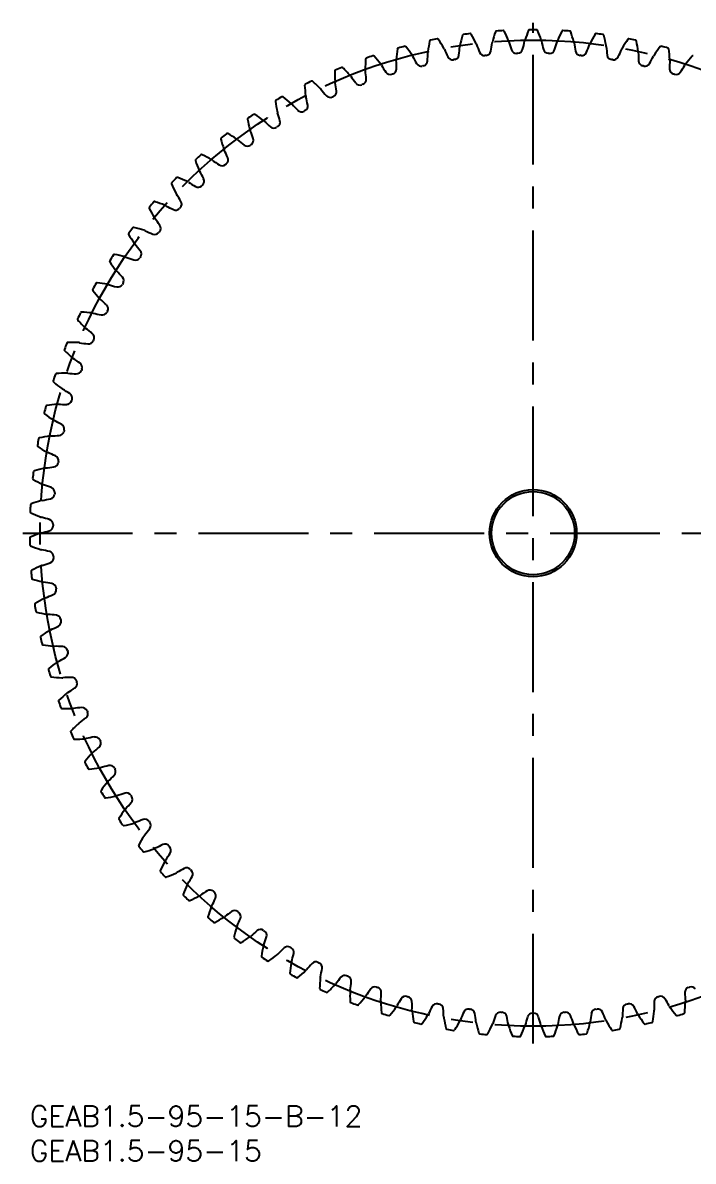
# Model space of a CAD drawing. Extents: x -1 to 194, y -8 to 156.
# Drawn here: x -1 to 95.9, y -8 to 156.5 of the extents above; entities that cross this region are included whole.
import ezdxf

# ---------------------------------------------------------------- set-up
doc = ezdxf.new("R2010")
doc.units = 0
doc.header["$LTSCALE"] = 0.5
doc.linetypes.add('CENTER', pattern=[50.8, 31.75, -6.35, 6.35, -6.35])
for name, color, linetype in [('MSM_CENTER', 1, 'CENTER'), ('MSM_CONTINUOUS', 7, 'CONTINUOUS'), ('MSM_PART_NUMBER', 7, 'CONTINUOUS')]:
    doc.layers.add(name, color=color, linetype=linetype)
doc.styles.get("Standard").update_dxf_attribs({"font": 'txt.shx', "height": 2, "bigfont": 'bigfont.shx'})

# ---------------------------------------------------------------- blocks, each defined once
blk = doc.blocks.new('*U3')
at = {"layer": 'MSM_PART_NUMBER'}
blk.add_text('GEAB1.5-95-15-B-12', height=3, dxfattribs=at).set_placement((0, -3))
blk = doc.blocks.new('*U4')
at = {"layer": 'MSM_PART_NUMBER'}
blk.add_text('GEAB1.5-95-15', height=3, dxfattribs=at).set_placement((0, -8))

msp = doc.modelspace()

# ---------------------------------------------------------------- linework, layer by layer
at = {"layer": 'MSM_CENTER'}
for p, q in [((72.75, 9), (72.75, 156.5)), ((-1, 82.75), (146.5, 82.75))]:
    msp.add_line(p, q, dxfattribs=at)
msp.add_circle((72.75, 82.75), 71.25, dxfattribs=at)
at = {"layer": 'MSM_CONTINUOUS'}
for radius in [6.3, 6]:
    msp.add_circle((72.75, 82.75), radius, dxfattribs=at)
for centre, radius, start, end in [((85.46, 148.49), 23.75, 164.8697, 168.5263), ((62.68, 154.65), 0.15, 97.9732, 164.8697), ((72.75, 82.75), 72.75, 97.1847, 97.9732), ((63.67, 154.78), 0.15, 30.2882, 97.1847), ((43.29, 142.88), 23.75, 26.6316, 30.2882), ((89.78, 147.5), 23.75, 161.0802, 164.7368), ((67.45, 155.16), 0.15, 94.1837, 161.0802), ((72.75, 82.75), 72.75, 93.3952, 94.1837), ((68.45, 155.22), 0.15, 26.4987, 93.3952), ((47.33, 144.69), 23.75, 22.8421, 26.4987), ((94.02, 146.24), 23.75, 157.2908, 160.9474), ((72.25, 155.35), 0.15, 90.3942, 157.2908), ((72.75, 82.75), 72.75, 89.6058, 90.3942), ((73.25, 155.35), 0.15, 22.7092, 89.6058), ((51.48, 146.24), 23.75, 19.0526, 22.7092), ((98.17, 144.69), 23.75, 153.5013, 157.1579), ((77.05, 155.22), 0.15, 86.6048, 153.5013), ((72.75, 82.75), 72.75, 85.8163, 86.6048), ((78.05, 155.16), 0.15, 18.9198, 85.8163), ((55.72, 147.5), 23.75, 15.2632, 18.9198), ((102.21, 142.88), 23.75, 149.7118, 153.3684), ((81.83, 154.78), 0.15, 82.8153, 149.7118), ((72.75, 82.75), 72.75, 82.0268, 82.8153), ((82.82, 154.65), 0.15, 15.1303, 82.0268), ((60.04, 148.49), 23.75, 11.4737, 15.1303), ((72.75, 82.75), 72.75, 104.7637, 105.5521), ((54.25, 152.95), 0.15, 37.8671, 104.7637), ((35.62, 138.47), 23.75, 34.2105, 37.8671), ((81.09, 149.18), 23.75, 168.6592, 172.3158), ((57.95, 153.83), 0.15, 101.7626, 168.6592), ((72.75, 82.75), 72.75, 100.9742, 101.7626), ((58.93, 154.02), 0.15, 34.0777, 100.9742), ((39.38, 140.8), 23.75, 30.4211, 34.0777), ((41.11, 154.58), 21.11, 352.5373, 355.8619), ((63.41, 152.96), 1.25, 168.5261, 175.8617), ((63.41, 152.96), 1.25, 19.2962, 26.6318), ((84.51, 160.35), 21.11, 199.296, 202.6206), ((45.92, 156.51), 21.11, 348.7478, 352.0724), ((68.07, 153.43), 1.25, 164.7366, 172.0722), ((68.07, 153.43), 1.25, 15.5067, 22.8423), ((89.61, 159.41), 21.11, 195.5065, 198.8311), ((50.86, 158.12), 21.11, 344.9583, 348.2829), ((72.75, 153.58), 1.25, 160.9472, 168.2827), ((72.75, 153.58), 1.25, 11.7173, 19.0528), ((94.64, 158.12), 21.11, 191.7171, 195.0417), ((55.89, 159.41), 21.11, 341.1689, 344.4935), ((77.43, 153.43), 1.25, 157.1577, 164.4933), ((77.43, 153.43), 1.25, 7.9278, 15.2634), ((99.58, 156.51), 21.11, 187.9276, 191.2522), ((60.99, 160.35), 21.11, 337.3794, 340.704), ((82.09, 152.96), 1.25, 153.3682, 160.7038), ((82.09, 152.96), 1.25, 4.1383, 11.4739), ((104.39, 154.58), 21.11, 184.1381, 187.4627), ((106.12, 140.8), 23.75, 145.9223, 149.5789), ((86.57, 154.02), 0.15, 79.0258, 145.9224), ((72.75, 82.75), 72.75, 78.2374, 79.0258), ((87.55, 153.83), 0.15, 11.3408, 78.2374), ((64.41, 149.18), 23.75, 7.6842, 11.3408), ((109.88, 138.47), 23.75, 142.1329, 145.7895), ((91.25, 152.95), 0.15, 75.2363, 142.1329), ((72.75, 82.75), 72.75, 74.4479, 75.2363), ((48.7, 151.25), 0.15, 109.3416, 176.2381), ((72.75, 82.75), 72.75, 108.5531, 109.3416), ((49.65, 151.58), 0.15, 41.6566, 108.5531), ((32.02, 135.89), 23.75, 38, 41.6566), ((76.68, 149.59), 23.75, 172.4487, 176.1053), ((53.28, 152.69), 0.15, 105.5521, 172.4487), ((54.23, 151.12), 1.25, 26.8751, 34.2107), ((74.17, 161.23), 21.11, 206.875, 210.1996), ((36.43, 152.33), 21.11, 356.3268, 359.6514), ((58.79, 152.19), 1.25, 172.3156, 179.6512), ((58.79, 152.19), 1.25, 23.0857, 30.4212), ((79.35, 160.96), 21.11, 203.0855, 206.4101), ((61.12, 151.9), 0.75, 206.4101, 279.5477), ((61.3, 151.93), 0.75, 279.3997, 352.5373), ((65.71, 152.52), 0.75, 202.6206, 275.7582), ((72.75, 82.75), 69.37, 95.6102, 95.7582), ((65.89, 152.54), 0.75, 275.6102, 348.7478), ((70.34, 152.83), 0.75, 198.8311, 271.9687), ((72.75, 82.75), 69.37, 91.8208, 91.9687), ((70.52, 152.84), 0.75, 271.8207, 344.9583), ((74.98, 152.84), 0.75, 195.0417, 268.1792), ((72.75, 82.75), 69.37, 88.0313, 88.1792), ((75.16, 152.83), 0.75, 268.0312, 341.1689), ((79.61, 152.54), 0.75, 191.2522, 264.3898), ((72.75, 82.75), 69.38, 84.2418, 84.3898), ((79.79, 152.52), 0.75, 264.2418, 337.3794), ((84.2, 151.93), 0.75, 187.4627, 260.6003), ((84.38, 151.9), 0.75, 260.4523, 333.5899), ((66.15, 160.96), 21.11, 333.5899, 336.9145), ((86.71, 152.19), 1.25, 149.5787, 156.9143), ((86.71, 152.19), 1.25, 0.3488, 7.6844), ((109.07, 152.33), 21.11, 180.3486, 183.6732), ((71.33, 161.23), 21.11, 329.8004, 333.125), ((91.27, 151.12), 1.25, 145.7893, 153.1249), ((92.22, 152.69), 0.15, 7.5513, 74.4479), ((68.82, 149.59), 23.75, 3.8947, 7.5513), ((113.48, 135.89), 23.75, 138.3434, 142), ((95.85, 151.58), 0.15, 71.4469, 138.3434), ((72.75, 82.75), 72.75, 112.3426, 113.1311), ((45.15, 149.9), 0.15, 45.4462, 112.3426), ((28.59, 133.08), 23.75, 41.7895, 45.4461), ((72.25, 149.7), 23.75, 176.2381, 179.8947), ((49.75, 149.75), 1.25, 179.8945, 187.2301), ((49.75, 149.75), 1.25, 30.6646, 38.0002), ((68.98, 161.15), 21.11, 210.6644, 213.989), ((52.27, 149.82), 0.75, 286.9786, 0.1162), ((54.23, 151.12), 1.25, 176.1051, 183.4406), ((31.91, 149.78), 21.11, 0.1162, 3.4408), ((56.57, 150.98), 0.75, 210.1996, 283.3371), ((72.75, 82.75), 69.37, 103.1892, 103.3371), ((56.75, 151.03), 0.75, 283.1891, 356.3268), ((72.75, 82.75), 69.37, 99.3997, 99.5477), ((72.75, 82.75), 69.37, 80.4523, 80.6003), ((88.75, 151.03), 0.75, 183.6732, 256.8108), ((72.75, 82.75), 69.37, 76.6629, 76.8108), ((88.93, 150.98), 0.75, 256.6628, 329.8004), ((113.59, 149.78), 21.11, 176.5592, 179.8838), ((93.23, 149.82), 0.75, 179.8838, 253.0214), ((91.27, 151.12), 1.25, 356.5594, 3.8949), ((76.52, 161.15), 21.11, 326.011, 329.3356), ((95.75, 149.75), 1.25, 141.9998, 149.3354), ((72.75, 82.75), 72.75, 116.1321, 116.9205), ((40.77, 147.93), 0.15, 49.2355, 116.1321), ((44.23, 149.51), 0.15, 113.1311, 180.0276), ((67.83, 149.52), 23.75, 180.0276, 183.6842), ((45.37, 148.08), 1.25, 34.4541, 41.7897), ((63.81, 160.73), 21.11, 214.4539, 217.7785), ((47.88, 148.32), 0.75, 290.7682, 3.9057), ((27.57, 146.93), 21.11, 3.9057, 7.2303), ((52.1, 149.77), 0.75, 213.989, 287.1266), ((72.75, 82.75), 69.37, 106.9786, 107.1266), ((72.75, 82.75), 69.37, 72.8734, 73.0214), ((93.4, 149.77), 0.75, 252.8733, 326.011), ((39.88, 147.48), 0.15, 116.9205, 183.8171), ((63.43, 149.05), 23.75, 183.8171, 187.4737), ((25.36, 130.05), 23.75, 45.5789, 49.2355), ((41.12, 146.13), 1.25, 38.2436, 45.5791), ((58.67, 159.97), 21.11, 218.2434, 221.568), ((43.61, 146.53), 0.75, 294.5576, 7.6952), ((45.37, 148.08), 1.25, 183.684, 191.0196), ((23.43, 143.81), 21.11, 7.6952, 11.0198), ((47.72, 148.25), 0.75, 217.7785, 290.9161), ((72.75, 82.75), 69.37, 110.7681, 110.9161), ((35.67, 145.17), 0.15, 120.71, 187.6066), ((59.07, 148.29), 23.75, 187.6066, 191.2632), ((72.75, 82.75), 72.75, 119.9216, 120.71), ((36.54, 145.67), 0.15, 53.0251, 119.9216), ((22.34, 126.82), 23.75, 49.3684, 53.025), ((37, 143.9), 1.25, 42.033, 49.3686), ((41.12, 146.13), 1.25, 187.4735, 194.8091), ((19.5, 140.41), 21.11, 11.4847, 14.8093), ((43.44, 146.46), 0.75, 221.568, 294.7056), ((72.75, 82.75), 69.37, 114.5576, 114.7056), ((72.75, 82.75), 72.75, 123.711, 124.4995), ((32.46, 143.14), 0.15, 56.8145, 123.711), ((19.54, 123.39), 23.75, 53.1579, 56.8145), ((37, 143.9), 1.25, 191.263, 198.5985), ((15.81, 136.77), 21.11, 15.2741, 18.5987), ((53.6, 158.87), 21.11, 222.0328, 225.3574), ((39.29, 144.38), 0.75, 225.3574, 298.495), ((72.75, 82.75), 69.37, 118.3471, 118.495), ((39.45, 144.47), 0.75, 298.347, 11.4847), ((31.63, 142.58), 0.15, 124.4995, 191.396), ((54.76, 147.25), 23.75, 191.396, 195.0526), ((33.03, 141.4), 1.25, 45.8225, 53.1581), ((48.61, 157.44), 21.11, 225.8223, 229.1469), ((72.75, 82.75), 69.37, 122.1365, 122.2845), ((35.45, 142.13), 0.75, 302.1365, 15.2741), ((27.77, 139.73), 0.15, 128.289, 195.1855), ((72.75, 82.75), 72.75, 127.5005, 128.289), ((28.55, 140.35), 0.15, 60.604, 127.5005), ((16.97, 119.79), 23.75, 56.9474, 60.604), ((33.03, 141.4), 1.25, 195.0524, 202.388), ((12.36, 132.89), 21.11, 19.0636, 22.3882), ((35.29, 142.03), 0.75, 229.1469, 302.2845), ((50.54, 145.92), 23.75, 195.1855, 198.8421), ((29.24, 138.65), 1.25, 198.8419, 206.1775), ((29.24, 138.65), 1.25, 49.612, 56.9476), ((43.73, 155.68), 21.11, 229.6118, 232.9364), ((31.46, 139.43), 0.75, 232.9364, 306.074), ((72.75, 82.75), 69.37, 125.926, 126.074), ((31.6, 139.54), 0.75, 305.926, 19.0636), ((24.1, 136.64), 0.15, 132.0784, 198.975), ((46.41, 144.31), 23.75, 198.975, 202.6316), ((72.75, 82.75), 72.75, 131.29, 132.0784), ((24.84, 137.3), 0.15, 64.3934, 131.29), ((14.64, 116.02), 23.75, 60.7368, 64.3934), ((25.64, 135.65), 1.25, 53.4015, 60.737), ((38.97, 153.6), 21.11, 233.4013, 236.7259), ((9.18, 128.78), 21.11, 22.8531, 26.1777), ((27.94, 136.69), 0.75, 309.7155, 22.8531), ((25.64, 135.65), 1.25, 202.6314, 209.967), ((6.28, 124.48), 21.11, 26.6426, 29.9672), ((27.8, 136.58), 0.75, 236.7259, 309.8635), ((72.75, 82.75), 69.37, 129.7155, 129.8635), ((20.64, 133.3), 0.15, 135.8679, 202.7645), ((72.75, 82.75), 72.75, 135.0795, 135.8679), ((21.34, 134.01), 0.15, 68.1829, 135.0795), ((12.57, 112.11), 23.75, 64.5263, 68.1829), ((22.25, 132.42), 1.25, 57.1909, 64.5265), ((34.37, 151.21), 21.11, 237.1907, 240.5153), ((24.47, 133.61), 0.75, 313.5049, 26.6426), ((42.4, 142.43), 23.75, 202.7645, 206.4211), ((22.25, 132.42), 1.25, 206.4209, 213.7564), ((3.66, 120), 21.11, 30.432, 33.7566), ((24.34, 133.49), 0.75, 240.5153, 313.6529), ((72.75, 82.75), 69.37, 133.505, 133.6529), ((72.75, 82.75), 72.75, 138.8689, 139.6574), ((18.07, 130.51), 0.15, 71.9725, 138.8689), ((10.76, 108.06), 23.75, 68.3158, 71.9724), ((19.08, 128.97), 1.25, 60.9804, 68.316), ((29.92, 148.53), 21.11, 240.9802, 244.3048), ((21.22, 130.31), 0.75, 317.2944, 30.432), ((17.42, 129.75), 0.15, 139.6574, 206.5539), ((38.53, 140.3), 23.75, 206.5539, 210.2105), ((19.08, 128.97), 1.25, 210.2103, 217.5459), ((21.1, 130.18), 0.75, 244.3048, 317.4424), ((72.75, 82.75), 69.37, 137.2944, 137.4424), ((72.75, 82.75), 72.75, 142.6584, 143.4469), ((15.03, 126.79), 0.15, 75.7619, 142.6584), ((9.23, 103.91), 23.75, 72.1053, 75.7619), ((1.35, 115.35), 21.11, 34.2215, 37.5461), ((18.19, 126.8), 0.75, 321.0839, 34.2215), ((14.43, 125.99), 0.15, 143.4469, 210.3434), ((34.8, 137.91), 23.75, 210.3434, 214), ((16.14, 125.33), 1.25, 64.7699, 72.1055), ((25.67, 145.55), 21.11, 244.7697, 248.0943), ((18.07, 126.66), 0.75, 248.0943, 321.2319), ((72.75, 82.75), 69.37, 141.0839, 141.2319), ((16.14, 125.33), 1.25, 213.9998, 221.3354), ((-0.65, 110.56), 21.11, 38.011, 41.3356), ((15.4, 123.1), 0.75, 324.8734, 38.011), ((11.7, 122.04), 0.15, 147.2363, 214.1329), ((72.75, 82.75), 72.75, 146.4479, 147.2363), ((31.23, 135.28), 23.75, 214.1329, 217.7895), ((12.25, 122.88), 0.15, 79.5515, 146.4479), ((7.97, 99.67), 23.75, 75.8947, 79.5513), ((13.45, 121.49), 1.25, 68.5594, 75.8949), ((21.62, 142.3), 21.11, 248.5592, 251.8838), ((15.29, 122.95), 0.75, 251.8838, 325.0214), ((72.75, 82.75), 69.37, 144.8734, 145.0214), ((13.45, 121.49), 1.25, 217.7893, 225.1249), ((-2.32, 105.65), 21.11, 41.8004, 45.125), ((72.75, 82.75), 72.75, 150.2374, 151.0258), ((9.73, 118.79), 0.15, 83.3408, 150.2374), ((6.99, 95.35), 23.75, 79.6842, 83.3408), ((11.02, 117.49), 1.25, 72.3488, 79.6844), ((17.8, 138.79), 21.11, 252.3486, 255.6732), ((12.76, 119.07), 0.75, 255.6732, 328.8108), ((72.75, 82.75), 69.37, 148.6629, 148.8108), ((12.85, 119.22), 0.75, 328.6628, 41.8004), ((9.24, 117.92), 0.15, 151.0258, 217.9223), ((27.85, 132.42), 23.75, 217.9223, 221.5789), ((11.02, 117.49), 1.25, 221.5787, 228.9143), ((-3.67, 100.64), 21.11, 45.5899, 48.9145), ((10.58, 115.18), 0.75, 332.4523, 45.5899), ((7.05, 113.64), 0.15, 154.8153, 221.7118), ((72.75, 82.75), 72.75, 154.0268, 154.8153), ((24.67, 129.35), 23.75, 221.7118, 225.3684), ((7.48, 114.55), 0.15, 87.1304, 154.0268), ((6.3, 90.97), 23.75, 83.4737, 87.1303), ((8.86, 113.33), 1.25, 76.1383, 83.4739), ((14.22, 135.04), 21.11, 256.1381, 259.4627), ((10.49, 115.02), 0.75, 259.4627, 332.6003), ((72.75, 82.75), 69.37, 152.4523, 152.6003), ((8.86, 113.33), 1.25, 225.3682, 232.7038), ((-4.69, 95.55), 21.11, 49.3794, 52.704), ((72.75, 82.75), 72.75, 157.8163, 158.6048), ((5.52, 110.16), 0.15, 90.9198, 157.8163), ((5.9, 86.57), 23.75, 87.2632, 90.9198), ((6.98, 109.04), 1.25, 79.9278, 87.2634), ((10.89, 131.06), 21.11, 259.9276, 263.2522), ((8.5, 110.84), 0.75, 263.2522, 336.3898), ((8.57, 111), 0.75, 336.2418, 49.3794), ((72.75, 82.75), 69.37, 156.2418, 156.3898), ((5.15, 109.23), 0.15, 158.6048, 225.5013), ((21.69, 126.07), 23.75, 225.5013, 229.1579), ((6.98, 109.04), 1.25, 229.1577, 236.4933), ((-5.36, 90.4), 21.11, 53.1689, 56.4935), ((6.84, 106.7), 0.75, 340.0312, 53.1689), ((72.75, 82.75), 72.75, 161.6058, 162.3942), ((3.86, 105.66), 0.15, 94.7092, 161.6058), ((5.8, 82.14), 23.75, 91.0526, 94.7092), ((5.38, 104.64), 1.25, 83.7173, 91.0528), ((7.83, 126.86), 21.11, 263.7171, 267.0417), ((6.78, 106.53), 0.75, 267.0417, 340.1792), ((72.75, 82.75), 69.37, 160.0313, 160.1792), ((3.55, 104.71), 0.15, 162.3942, 229.2908), ((18.94, 122.6), 23.75, 229.2908, 232.9474), ((5.38, 104.64), 1.25, 232.9472, 240.2827), ((-5.7, 85.22), 21.11, 56.9583, 60.2829), ((5.4, 102.29), 0.75, 343.8207, 56.9584), ((72.75, 82.75), 69.37, 163.8208, 163.9687), ((72.75, 82.75), 72.75, 165.3952, 166.1837), ((2.5, 101.06), 0.15, 98.4987, 165.3952), ((5.98, 77.72), 23.75, 94.8421, 98.4987), ((4.08, 100.14), 1.25, 87.5067, 94.8423), ((5.06, 122.47), 21.11, 267.5065, 270.8311), ((5.35, 102.12), 0.75, 270.8311, 343.9687), ((2.25, 100.09), 0.15, 166.1837, 233.0802), ((16.43, 118.96), 23.75, 233.0802, 236.7368), ((4.08, 100.14), 1.25, 236.7366, 244.0722), ((-5.69, 80.03), 21.11, 60.7478, 64.0724), ((4.22, 97.62), 0.75, 274.6206, 347.7582), ((4.26, 97.8), 0.75, 347.6102, 60.7478), ((72.75, 82.75), 69.37, 167.6102, 167.7582), ((72.75, 82.75), 72.75, 169.1847, 169.9732), ((1.26, 95.39), 0.15, 169.9732, 236.8697), ((1.44, 96.37), 0.15, 102.2882, 169.1847), ((6.46, 73.31), 23.75, 98.6316, 102.2882), ((3.08, 95.56), 1.25, 91.2962, 98.6318), ((2.58, 117.91), 21.11, 271.296, 274.6206), ((14.16, 115.15), 23.75, 236.8697, 240.5263), ((3.08, 95.56), 1.25, 240.5261, 247.8617), ((-5.34, 74.85), 21.11, 64.5373, 67.8619), ((3.41, 93.24), 0.75, 351.3997, 64.5373), ((7.23, 68.95), 23.75, 102.4211, 106.0777), ((2.39, 90.93), 1.25, 95.0857, 102.4213), ((0.41, 113.2), 21.11, 275.0855, 278.4101), ((3.39, 93.06), 0.75, 278.4101, 351.5477), ((72.75, 82.75), 69.37, 171.3997, 171.5477), ((72.75, 82.75), 72.75, 172.9742, 173.7626), ((0.58, 90.64), 0.15, 173.7626, 240.6592), ((12.14, 111.21), 23.75, 240.6592, 244.3158), ((0.7, 91.63), 0.15, 106.0777, 172.9742), ((2.39, 90.93), 1.25, 244.3156, 251.6512), ((-4.65, 69.71), 21.11, 68.3268, 71.6514), ((2.87, 88.63), 0.75, 355.1891, 68.3268), ((8.29, 64.65), 23.75, 106.2105, 109.8671), ((2, 86.26), 1.25, 98.8751, 106.2107), ((-1.45, 108.35), 21.11, 278.875, 282.1996), ((2.86, 88.45), 0.75, 282.1996, 355.3371), ((72.75, 82.75), 69.37, 175.1892, 175.3371), ((72.75, 82.75), 72.75, 176.7637, 177.5521), ((0.22, 85.85), 0.15, 177.5521, 244.4487), ((0.27, 86.85), 0.15, 109.8671, 176.7637), ((10.4, 107.14), 23.75, 244.4487, 248.1053), ((2, 86.26), 1.25, 248.1051, 255.4406), ((-3.62, 64.62), 21.11, 72.1162, 75.4408), ((2.64, 84), 0.75, 358.9786, 72.1163), ((72.75, 82.75), 69.37, 178.9786, 179.1266), ((9.62, 60.43), 23.75, 110, 113.6566), ((1.93, 81.58), 1.25, 102.6646, 110.0002), ((-2.98, 103.39), 21.11, 282.6644, 285.989), ((2.63, 83.82), 0.75, 285.989, 359.1266), ((0.15, 82.05), 0.15, 113.6566, 180.5531), ((72.75, 82.75), 72.75, 180.5531, 181.3416), ((0.17, 81.05), 0.15, 181.3416, 248.2381), ((8.92, 102.97), 23.75, 248.2381, 251.8947), ((1.93, 81.58), 1.25, 251.8945, 259.2301), ((-2.25, 59.62), 21.11, 75.9057, 79.2303), ((2.71, 79.36), 0.75, 2.7681, 75.9057), ((2.72, 79.18), 0.75, 289.7785, 2.9161), ((72.75, 82.75), 69.37, 182.7681, 182.9161), ((0.36, 77.25), 0.15, 117.4461, 184.3426), ((11.24, 56.31), 23.75, 113.7895, 117.4461), ((2.16, 76.9), 1.25, 106.4541, 113.7897), ((-4.17, 98.34), 21.11, 286.4539, 289.7785), ((72.75, 82.75), 72.75, 184.3426, 185.1311), ((0.44, 76.26), 0.15, 185.1311, 252.0276), ((7.72, 98.71), 23.75, 252.0276, 255.6842), ((2.16, 76.9), 1.25, 255.684, 263.0196), ((-0.56, 54.71), 21.11, 79.6952, 83.0198), ((3.08, 74.74), 0.75, 6.5576, 79.6952), ((3.1, 74.56), 0.75, 293.568, 6.7055), ((72.75, 82.75), 69.37, 186.5576, 186.7056), ((0.88, 72.48), 0.15, 121.2355, 188.1321), ((72.75, 82.75), 72.75, 188.1321, 188.9205), ((13.12, 52.3), 23.75, 117.5789, 121.2355), ((2.7, 72.25), 1.25, 110.2436, 117.5791), ((-5.04, 93.22), 21.11, 290.2434, 293.568), ((1.03, 71.49), 0.15, 188.9205, 255.8171), ((6.81, 94.37), 23.75, 255.8171, 259.4737), ((2.7, 72.25), 1.25, 259.4735, 266.8091), ((1.46, 49.93), 21.11, 83.4847, 86.8093), ((3.77, 70.15), 0.75, 10.347, 83.4847), ((-5.56, 88.06), 21.11, 294.0328, 297.3574), ((3.8, 69.98), 0.75, 297.3574, 10.4949), ((72.75, 82.75), 69.37, 190.3471, 190.495), ((1.72, 67.75), 0.15, 125.025, 191.9216), ((72.75, 82.75), 72.75, 191.9216, 192.71), ((15.26, 48.43), 23.75, 121.3684, 125.025), ((3.55, 67.64), 1.25, 114.033, 121.3686), ((1.93, 66.78), 0.15, 192.71, 259.6066), ((6.19, 89.99), 23.75, 259.6066, 263.2632), ((3.55, 67.64), 1.25, 263.263, 270.5985), ((3.78, 45.29), 21.11, 87.2741, 90.5987), ((4.75, 65.62), 0.75, 14.1365, 87.2742), ((72.75, 82.75), 69.37, 194.1365, 194.2845), ((4.7, 63.1), 1.25, 117.8225, 125.1581), ((-5.74, 82.87), 21.11, 297.8223, 301.1469), ((4.79, 65.45), 0.75, 301.1469, 14.2845), ((2.86, 63.09), 0.15, 128.8145, 195.711), ((72.75, 82.75), 72.75, 195.711, 196.4995), ((17.65, 44.7), 23.75, 125.1579, 128.8145), ((3.14, 62.13), 0.15, 196.4995, 263.396), ((5.85, 85.57), 23.75, 263.396, 267.0526), ((4.7, 63.1), 1.25, 267.0524, 274.388), ((6.41, 40.81), 21.11, 91.0636, 94.3882), ((6.03, 61.17), 0.75, 17.926, 91.0636), ((6.09, 60.99), 0.75, 304.9364, 18.074), ((72.75, 82.75), 69.37, 197.926, 198.074), ((20.29, 41.14), 23.75, 128.9474, 132.604), ((6.14, 58.65), 1.25, 121.612, 128.9476), ((-5.57, 77.69), 21.11, 301.6118, 304.9364), ((4.31, 58.52), 0.15, 132.604, 199.5005), ((72.75, 82.75), 72.75, 199.5005, 200.289), ((4.65, 57.58), 0.15, 200.289, 267.1855), ((5.81, 81.15), 23.75, 267.1855, 270.8421), ((6.14, 58.65), 1.25, 270.8419, 278.1775), ((9.32, 36.52), 21.11, 94.8531, 98.1777), ((-5.07, 72.52), 21.11, 305.4013, 308.7259), ((7.6, 56.8), 0.75, 21.7155, 94.8531), ((7.67, 56.64), 0.75, 308.7259, 21.8634), ((72.75, 82.75), 69.37, 201.7155, 201.8635), ((23.15, 37.77), 23.75, 132.7368, 136.3934), ((7.88, 54.3), 1.25, 125.4015, 132.737), ((6.07, 54.05), 0.15, 136.3936, 203.29), ((72.75, 82.75), 72.75, 203.29, 204.0784), ((6.47, 53.13), 0.15, 204.0784, 270.975), ((6.07, 76.73), 23.75, 270.975, 274.6316), ((7.88, 54.3), 1.25, 274.6314, 281.967), ((12.52, 32.43), 21.11, 98.6426, 101.9672), ((9.46, 52.55), 0.75, 25.5049, 98.6426), ((9.54, 52.39), 0.75, 312.5153, 25.6528), ((72.75, 82.75), 69.37, 205.505, 205.6529), ((9.9, 50.07), 1.25, 129.1909, 136.5265), ((-4.22, 67.4), 21.11, 309.1907, 312.5153), ((8.11, 49.7), 0.15, 140.1829, 207.0795), ((72.75, 82.75), 72.75, 207.0795, 207.8679), ((26.24, 34.59), 23.75, 136.5263, 140.1829), ((8.57, 48.81), 0.15, 207.8679, 274.7645), ((6.61, 72.33), 23.75, 274.7645, 278.4211), ((9.9, 50.07), 1.25, 278.4209, 285.7564), ((15.98, 28.55), 21.11, 102.432, 105.7566), ((-3.04, 62.35), 21.11, 312.9802, 316.3048), ((11.59, 48.44), 0.75, 29.2944, 102.4321), ((11.68, 48.28), 0.75, 316.3048, 29.4423), ((72.75, 82.75), 69.37, 209.2944, 209.4424), ((29.52, 31.62), 23.75, 140.3158, 143.9724), ((12.2, 45.99), 1.25, 132.9804, 140.316), ((10.43, 45.5), 0.15, 143.9724, 210.8689), ((72.75, 82.75), 72.75, 210.8689, 211.6574), ((10.95, 44.65), 0.15, 211.6574, 278.5539), ((7.44, 67.98), 23.75, 278.5539, 282.2105), ((12.2, 45.99), 1.25, 282.2103, 289.5459), ((19.68, 24.92), 21.11, 106.2215, 109.5461), ((13.99, 44.47), 0.75, 33.0839, 106.2215), ((72.75, 82.75), 69.37, 213.0839, 213.2319), ((14.09, 44.32), 0.75, 320.0943, 33.2318), ((32.99, 28.87), 23.75, 144.1053, 147.7619), ((14.76, 42.07), 1.25, 136.7699, 144.1055), ((-1.53, 57.38), 21.11, 316.7697, 320.0943), ((13.03, 41.46), 0.15, 147.762, 214.6584), ((72.75, 82.75), 72.75, 214.6584, 215.4469), ((23.62, 21.54), 21.11, 110.011, 113.3356), ((16.65, 40.67), 0.75, 36.8733, 110.011), ((13.61, 40.65), 0.15, 215.4469, 282.3434), ((8.56, 63.7), 23.75, 282.3434, 286), ((14.76, 42.07), 1.25, 285.9998, 293.3354), ((0.31, 52.53), 21.11, 320.5592, 323.8838), ((72.75, 82.75), 69.37, 216.8734, 217.0214), ((16.76, 40.53), 0.75, 323.8838, 37.0212), ((36.64, 26.36), 23.75, 147.8947, 151.5513), ((17.58, 38.32), 1.25, 140.5594, 147.8949), ((15.89, 37.61), 0.15, 151.5515, 218.4479), ((72.75, 82.75), 72.75, 218.4479, 219.2363), ((16.52, 36.83), 0.15, 219.2363, 286.1329), ((9.96, 59.5), 23.75, 286.1329, 289.7895), ((17.58, 38.32), 1.25, 289.7893, 297.1249), ((27.77, 18.43), 21.11, 113.8004, 117.125), ((19.56, 37.06), 0.75, 40.6628, 113.8004), ((2.47, 47.81), 21.11, 324.3486, 327.6732), ((72.75, 82.75), 69.37, 220.6629, 220.8108), ((19.67, 36.92), 0.75, 327.6732, 40.8108), ((40.45, 24.1), 23.75, 151.6842, 155.3408), ((20.64, 34.78), 1.25, 144.3488, 151.6844), ((19, 33.95), 0.15, 155.3409, 222.2374), ((72.75, 82.75), 72.75, 222.2374, 223.0258), ((19.68, 33.21), 0.15, 223.0258, 289.9223), ((11.63, 55.4), 23.75, 289.9223, 293.5789), ((20.64, 34.78), 1.25, 293.5787, 300.9143), ((32.12, 15.59), 21.11, 117.5899, 120.9145), ((22.69, 33.64), 0.75, 44.4523, 117.5899), ((4.93, 43.24), 21.11, 328.1381, 331.4627), ((72.75, 82.75), 69.37, 224.4523, 224.6003), ((22.82, 33.51), 0.75, 331.4627, 44.6003), ((44.39, 22.09), 23.75, 155.4737, 159.1303), ((23.92, 31.44), 1.25, 148.1383, 155.4739), ((22.34, 30.5), 0.15, 159.1304, 226.0268), ((72.75, 82.75), 72.75, 226.0268, 226.8153), ((23.07, 29.81), 0.15, 226.8153, 293.7118), ((13.58, 51.42), 23.75, 293.7118, 297.3684), ((23.92, 31.44), 1.25, 297.3682, 304.7038), ((36.65, 13.06), 21.11, 121.3794, 124.704), ((26.05, 30.44), 0.75, 48.2418, 121.3794), ((7.69, 38.84), 21.11, 331.9276, 335.2522), ((72.75, 82.75), 69.37, 228.2418, 228.3898), ((26.18, 30.32), 0.75, 335.2522, 48.3898), ((48.46, 20.35), 23.75, 159.2632, 162.9198), ((27.42, 28.32), 1.25, 151.9278, 159.2634), ((41.33, 10.82), 21.11, 125.1689, 128.4935), ((29.61, 27.47), 0.75, 52.0312, 125.1689), ((72.75, 82.75), 69.37, 232.0313, 232.1792), ((25.91, 27.29), 0.15, 162.9198, 229.8163), ((72.75, 82.75), 72.75, 229.8163, 230.6048), ((26.67, 26.65), 0.15, 230.6048, 297.5013), ((15.78, 47.58), 23.75, 297.5013, 301.1579), ((27.42, 28.32), 1.25, 301.1577, 308.4933), ((10.74, 34.64), 21.11, 335.7171, 339.0417), ((29.75, 27.36), 0.75, 339.0417, 52.1792), ((52.64, 18.88), 23.75, 163.0526, 166.7092), ((31.12, 25.44), 1.25, 155.7173, 163.0528), ((46.16, 8.9), 21.11, 128.9583, 132.2829), ((33.35, 24.74), 0.75, 55.8207, 128.9583), ((72.75, 82.75), 69.37, 235.8208, 235.9687), ((33.5, 24.64), 0.75, 342.8311, 55.9687), ((29.67, 24.31), 0.15, 166.7092, 233.6058), ((72.75, 82.75), 72.75, 233.6058, 234.3942), ((30.48, 23.72), 0.15, 234.3942, 301.2908), ((18.22, 43.89), 23.75, 301.2908, 304.9474), ((31.12, 25.44), 1.25, 304.9472, 312.2827), ((56.91, 17.7), 23.75, 166.8421, 170.4987), ((34.99, 22.82), 1.25, 159.5067, 166.8423), ((14.05, 30.65), 21.11, 339.5065, 342.8311), ((33.63, 21.59), 0.15, 170.4987, 237.3952), ((72.75, 82.75), 72.75, 237.3952, 238.1837), ((20.91, 40.37), 23.75, 305.0802, 308.7368), ((34.99, 22.82), 1.25, 308.7366, 316.0722), ((51.1, 7.31), 21.11, 132.7478, 136.0724), ((37.28, 22.26), 0.75, 59.6102, 132.7478), ((72.75, 82.75), 69.37, 239.6102, 239.7582), ((37.43, 22.17), 0.75, 346.6206, 59.7582), ((17.62, 26.88), 21.11, 343.296, 346.6206), ((34.48, 21.06), 0.15, 238.1837, 305.0802), ((61.24, 16.79), 23.75, 170.6316, 174.2882), ((39.04, 20.45), 1.25, 163.2962, 170.6318), ((56.13, 6.04), 21.11, 136.5373, 139.8619), ((41.35, 20.05), 0.75, 63.3997, 136.5373), ((72.75, 82.75), 69.37, 243.3997, 243.5477), ((41.51, 19.97), 0.75, 350.4101, 63.5477), ((21.44, 23.36), 21.11, 347.0855, 350.4101), ((37.76, 19.14), 0.15, 174.2882, 241.1847), ((72.75, 82.75), 72.75, 241.1847, 241.9732), ((38.64, 18.66), 0.15, 241.9732, 308.8697), ((23.83, 37.04), 23.75, 308.8697, 312.5263), ((39.04, 20.45), 1.25, 312.5261, 319.8617), ((65.63, 16.17), 23.75, 174.4211, 178.0777), ((43.23, 18.36), 1.25, 167.0857, 174.4213), ((61.24, 5.11), 21.11, 140.3268, 143.6514), ((45.56, 18.11), 0.75, 67.1891, 140.3268), ((72.75, 82.75), 69.37, 247.1892, 247.3371), ((45.73, 18.04), 0.75, 354.1996, 67.337), ((42.04, 16.97), 0.15, 178.0777, 244.9742), ((72.75, 82.75), 72.75, 244.9742, 245.7626), ((26.95, 33.9), 23.75, 312.6592, 316.3158), ((43.23, 18.36), 1.25, 316.3156, 323.6512), ((70.04, 15.85), 23.75, 178.2105, 181.8671), ((47.55, 16.55), 1.25, 170.8751, 178.2107), ((25.47, 20.1), 21.11, 350.875, 354.1996), ((66.39, 4.52), 21.11, 144.1162, 147.4408), ((49.89, 16.45), 0.75, 70.9786, 144.1162), ((72.75, 82.75), 69.37, 250.9786, 251.1266), ((50.07, 16.4), 0.75, 357.989, 71.1266), ((95.43, 16.4), 0.75, 108.8733, 182.011), ((72.75, 82.75), 69.37, 288.8734, 289.0214), ((95.61, 16.45), 0.75, 35.8838, 109.0214), ((42.95, 16.55), 0.15, 245.7626, 312.6592), ((46.45, 15.08), 0.15, 181.8671, 248.7637), ((72.75, 82.75), 72.75, 248.7637, 249.5521), ((30.28, 30.98), 23.75, 316.4487, 320.1053), ((47.55, 16.55), 1.25, 320.1051, 327.4406), ((51.98, 15.03), 1.25, 174.6646, 182.0002), ((74.47, 15.82), 23.75, 182, 185.6566), ((29.72, 17.11), 21.11, 354.6644, 357.989), ((71.58, 4.27), 21.11, 147.9057, 151.2303), ((54.33, 15.09), 0.75, 74.7681, 147.9057), ((72.75, 82.75), 69.37, 254.7681, 254.9161), ((54.5, 15.04), 0.75, 1.7785, 74.9161), ((34.15, 14.41), 21.11, 358.4539, 1.7785), ((111.35, 14.41), 21.11, 178.2215, 181.5461), ((91, 15.04), 0.75, 105.0839, 178.2215), ((72.75, 82.75), 69.37, 285.0839, 285.2319), ((91.17, 15.09), 0.75, 32.0943, 105.2319), ((73.92, 4.27), 21.11, 28.7697, 32.0943), ((71.03, 15.82), 23.75, 354.3434, 358), ((115.78, 17.11), 21.11, 182.011, 185.3356), ((93.52, 15.03), 1.25, 357.9998, 5.3354), ((47.39, 14.72), 0.15, 249.5521, 316.4487), ((50.98, 13.49), 0.15, 185.6566, 252.5531), ((72.75, 82.75), 72.75, 252.5531, 253.3416), ((33.8, 28.29), 23.75, 320.2381, 323.8947), ((51.98, 15.03), 1.25, 323.8945, 331.2301), ((56.5, 13.81), 1.25, 178.4541, 185.7897), ((78.89, 16.08), 23.75, 185.7895, 189.4461), ((56.5, 13.81), 1.25, 327.684, 335.0196), ((76.77, 4.36), 21.11, 151.6952, 155.0198), ((58.84, 14.02), 0.75, 78.5576, 151.6952), ((72.75, 82.75), 69.37, 258.5576, 258.7056), ((59.02, 13.98), 0.75, 5.568, 78.7055), ((38.75, 12.01), 21.11, 2.2434, 5.568), ((81.94, 4.8), 21.11, 155.4847, 158.8093), ((63.41, 13.25), 0.75, 82.347, 155.4847), ((72.75, 82.75), 69.37, 262.3471, 262.495), ((63.59, 13.23), 0.75, 9.3574, 82.4949), ((43.5, 9.92), 21.11, 6.0328, 9.3574), ((68.03, 12.78), 0.75, 86.1365, 159.2741), ((72.75, 82.75), 69.37, 266.1365, 266.2845), ((68.21, 12.77), 0.75, 13.1469, 86.2844), ((72.66, 12.63), 0.75, 89.926, 163.0636), ((72.75, 82.75), 69.37, 269.926, 270.074), ((72.84, 12.63), 0.75, 16.9364, 90.0739), ((77.29, 12.77), 0.75, 93.7155, 166.8531), ((72.75, 82.75), 69.37, 273.7155, 273.8635), ((77.47, 12.78), 0.75, 20.7259, 93.8634), ((102, 9.92), 21.11, 170.6426, 173.9672), ((81.91, 13.23), 0.75, 97.5049, 170.6426), ((72.75, 82.75), 69.37, 277.505, 277.6529), ((82.09, 13.25), 0.75, 24.5153, 97.6528), ((63.56, 4.8), 21.11, 21.1907, 24.5153), ((106.75, 12.01), 21.11, 174.432, 177.7566), ((86.48, 13.98), 0.75, 101.2944, 174.432), ((72.75, 82.75), 69.37, 281.2944, 281.4424), ((86.66, 14.02), 0.75, 28.3048, 101.4423), ((68.73, 4.36), 21.11, 24.9802, 28.3048), ((89, 13.81), 1.25, 204.9804, 212.316), ((66.61, 16.08), 23.75, 350.5539, 354.2105), ((89, 13.81), 1.25, 354.2103, 1.5459), ((93.52, 15.03), 1.25, 208.7699, 216.1055), ((111.7, 28.29), 23.75, 216.1053, 219.7619), ((72.75, 82.75), 72.75, 286.6584, 287.4469), ((94.52, 13.49), 0.15, 287.4469, 354.3434), ((51.94, 13.2), 0.15, 253.3416, 320.2381), ((55.61, 12.2), 0.15, 189.4461, 256.3426), ((72.75, 82.75), 72.75, 256.3426, 257.1311), ((56.58, 11.97), 0.15, 257.1311, 324.0276), ((37.48, 25.84), 23.75, 324.0276, 327.6842), ((61.09, 12.88), 1.25, 182.2436, 189.5791), ((83.28, 16.63), 23.75, 189.5789, 193.2355), ((41.32, 23.63), 23.75, 327.8171, 331.4737), ((61.09, 12.88), 1.25, 331.4735, 338.8091), ((65.73, 12.26), 1.25, 186.033, 193.3686), ((87.63, 17.47), 23.75, 193.3684, 197.025), ((45.3, 21.68), 23.75, 331.6066, 335.2632), ((65.73, 12.26), 1.25, 335.263, 342.5985), ((87.07, 5.58), 21.11, 159.2741, 162.5987), ((48.38, 8.14), 21.11, 9.8223, 13.1469), ((70.41, 11.96), 1.25, 189.8225, 197.1581), ((91.91, 18.59), 23.75, 197.1579, 200.8145), ((70.41, 11.96), 1.25, 339.0524, 346.388), ((92.14, 6.69), 21.11, 163.0636, 166.3882), ((53.36, 6.69), 21.11, 13.6118, 16.9364), ((75.09, 11.96), 1.25, 193.612, 200.9476), ((53.59, 18.59), 23.75, 339.1855, 342.8421), ((75.09, 11.96), 1.25, 342.8419, 350.1775), ((97.12, 8.14), 21.11, 166.8531, 170.1777), ((58.43, 5.58), 21.11, 17.4013, 20.7259), ((79.77, 12.26), 1.25, 197.4015, 204.737), ((100.2, 21.68), 23.75, 204.7368, 208.3934), ((57.87, 17.47), 23.75, 342.975, 346.6316), ((79.77, 12.26), 1.25, 346.6314, 353.967), ((84.41, 12.88), 1.25, 201.1909, 208.5265), ((104.18, 23.63), 23.75, 208.5263, 212.1829), ((62.22, 16.63), 23.75, 346.7645, 350.4211), ((84.41, 12.88), 1.25, 350.4209, 357.7564), ((108.02, 25.84), 23.75, 212.3158, 215.9724), ((88.92, 11.97), 0.15, 215.9724, 282.8689), ((72.75, 82.75), 72.75, 282.8689, 283.6574), ((89.89, 12.2), 0.15, 283.6574, 350.5539), ((93.56, 13.2), 0.15, 219.7619, 286.6584), ((60.31, 11.22), 0.15, 193.2355, 260.1321), ((72.75, 82.75), 72.75, 260.1321, 260.9205), ((61.29, 11.06), 0.15, 260.9205, 327.8171), ((65.06, 10.56), 0.15, 197.025, 263.9216), ((72.75, 82.75), 72.75, 263.9216, 264.71), ((66.06, 10.46), 0.15, 264.71, 331.6066), ((69.85, 10.21), 0.15, 200.8145, 267.711), ((72.75, 82.75), 72.75, 267.711, 268.4995), ((70.85, 10.17), 0.15, 268.4995, 335.396), ((49.39, 20), 23.75, 335.396, 339.0526), ((96.11, 20), 23.75, 200.9474, 204.604), ((74.65, 10.17), 0.15, 204.604, 271.5005), ((72.75, 82.75), 72.75, 271.5005, 272.289), ((75.65, 10.21), 0.15, 272.289, 339.1855), ((79.44, 10.46), 0.15, 208.3934, 275.29), ((72.75, 82.75), 72.75, 275.29, 276.0784), ((80.44, 10.56), 0.15, 276.0784, 342.975), ((84.21, 11.06), 0.15, 212.1829, 279.0795), ((72.75, 82.75), 72.75, 279.0795, 279.8679), ((85.19, 11.22), 0.15, 279.8679, 346.7645)]:
    msp.add_arc(centre, radius, start, end, dxfattribs=at)

# ---------------------------------------------------------------- block references
for name in ['*U3', '*U4']:
    msp.add_blockref(name, (0, 0), dxfattribs=at)

doc.saveas('drawing.dxf')
